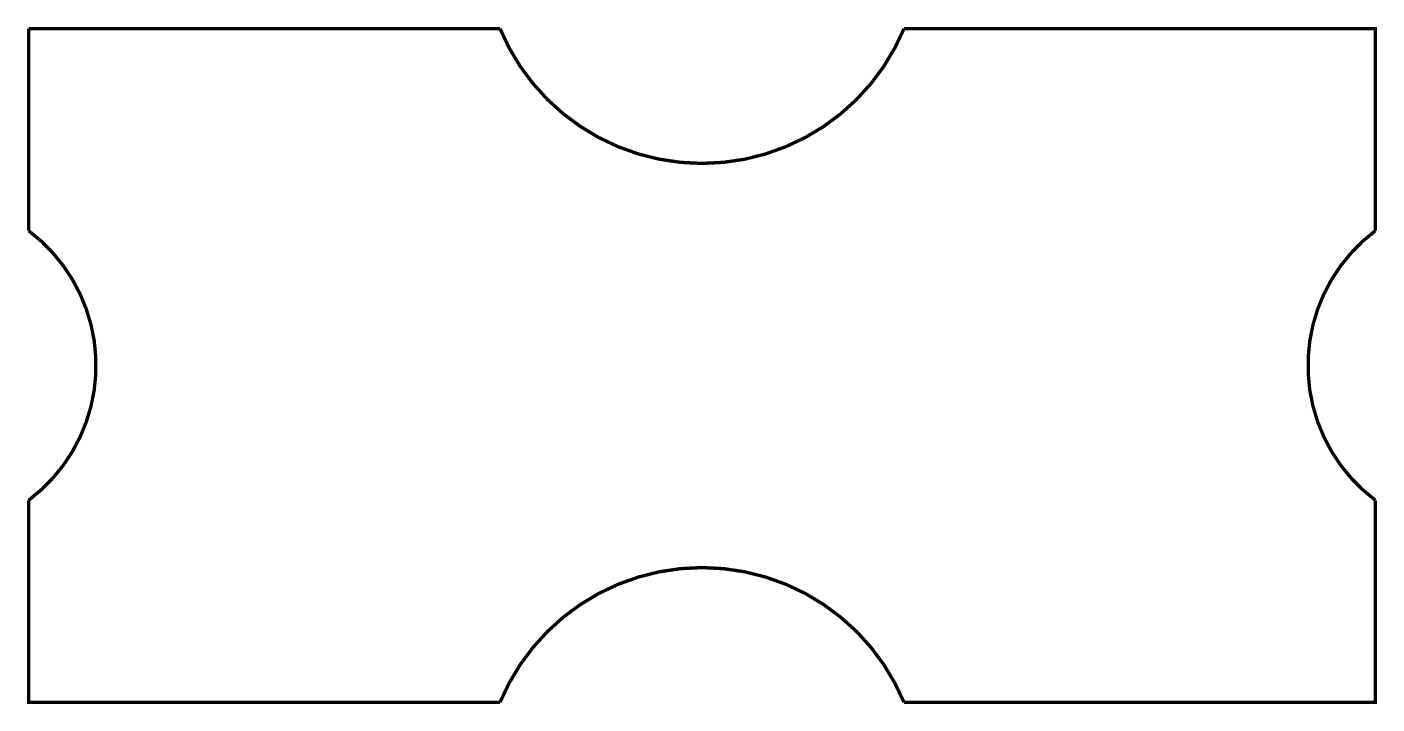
# Model space of a CAD drawing. Header units: millimetres. Extents: x 50 to 250, y 120 to 220.
import ezdxf

# ---------------------------------------------------------------- set-up
doc = ezdxf.new("R2010")
doc.units = ezdxf.units.MM

msp = doc.modelspace()

# ---------------------------------------------------------------- linework, layer by layer
at = {"const_width": 0.5}
msp.add_lwpolyline([(50, 220), (120, 220, 0.666667), (180, 220), (250, 220), (250, 190, 0.5), (250, 150), (250, 120), (180, 120, 0.666667), (120, 120), (50, 120), (50, 150, 0.5), (50, 190), (50, 220)], format="xyb", dxfattribs=at)

doc.saveas('drawing.dxf')
